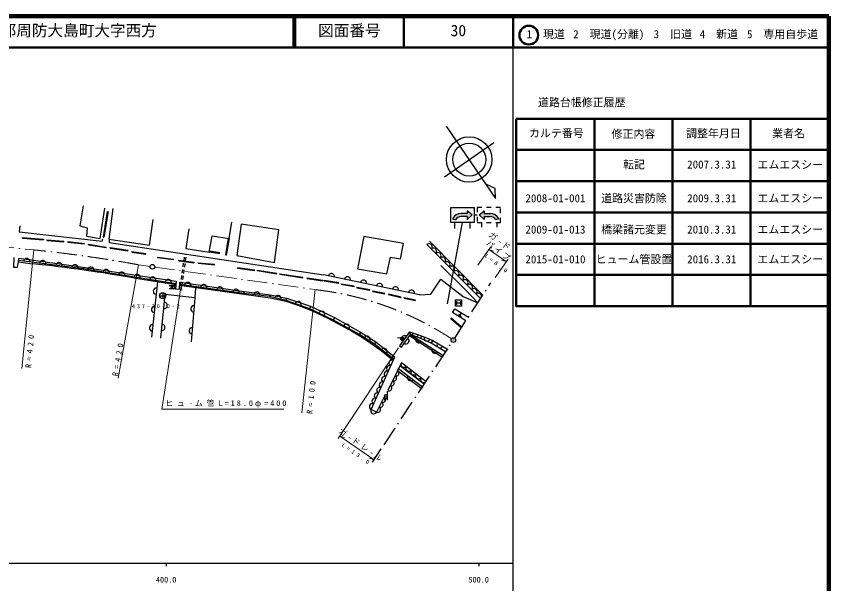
# Model space of a CAD drawing. Units: millimetres, scale not verified. Extents: x 40000 to 680000, y 20000 to 380000.
# Drawn here: x 420040 to 680000, y 198357 to 380000 of the extents above; entities that cross this region are included whole.
import ezdxf
from ezdxf.enums import TextEntityAlignment as Align

# ---------------------------------------------------------------- set-up
doc = ezdxf.new("R2010")
doc.units = ezdxf.units.MM
doc.header["$LTSCALE"] = 1000
for name, pattern in [('USER1', [2, 1.2, -0.8]), ('USER2', [3, 1.5, -1.5]), ('USER3', [10, 6.4, -1.6, 0.4, -1.6])]:
    doc.linetypes.add(name, pattern=pattern)
for name, color, linetype, lineweight in [('M-BGD', 7, 'Continuous', 25), ('M-BMK', 2, 'USER3', 13), ('M-BMK-OTRS', 5, 'Continuous', 25), ('M-BMK-SRVR', 3, 'Continuous', 25), ('M-OTRS', 6, 'Continuous', 25), ('M-STR-HTXT', 7, 'Continuous', 13), ('M-STR-STR3', 7, 'Continuous', 25), ('M-STR-STRC', 7, 'Continuous', 25), ('M-TTL', 2, 'Continuous', 140), ('M-TTL-BAND', 7, 'Continuous', 25), ('M-TTL-FRAM', 2, 'Continuous', 50), ('M-TTL-LINE', 7, 'Continuous', 50)]:
    doc.layers.add(name, color=color, linetype=linetype, lineweight=lineweight)
doc.layers.add('M-TTL-TXT', color=7, linetype='Continuous')
doc.styles.add('ＭＳ ゴシック', font='')
doc.styles.get('ＭＳ ゴシック').set_extended_font_data('MS Gothic')

# ---------------------------------------------------------------- blocks, each defined once
blk = doc.blocks.new('MARK14C10L10W1')
at = {"color": 3, "linetype": 'Continuous', "lineweight": 25}
for p, q in [((-0.05, 0), (0.05, 0)), ((0, 0.05), (0, -0.05))]:
    blk.add_line(p, q, dxfattribs=at)
blk.add_circle((0, 0), 0.05, dxfattribs=at)
blk = doc.blocks.new('MARK1089C15L15W1')
at = {"color": 7, "linetype": 'Continuous', "lineweight": 25}
for p, q in [((-0.03, 0.03), (-0.03, -0.03)), ((-0.03, 0), (0.03, 0)), ((0.03, 0.03), (0.03, -0.03))]:
    blk.add_line(p, q, dxfattribs=at)
blk.add_lwpolyline([(-0.05, -0.05), (-0.05, 0.05), (0.05, 0.05), (0.05, -0.05)], close=True, dxfattribs=at)
blk = doc.blocks.new('MARK1221C9L11W1')
at = {"color": 5, "linetype": 'Continuous', "lineweight": 25}
blk.add_arc((0, 0), 0.05, 270, 90, dxfattribs=at)
blk = doc.blocks.new('MARK28C15L16W1')
at = {"color": 7, "linetype": 'Continuous', "lineweight": 13}
blk.add_line((0, 0), (0.014, -0.05), dxfattribs=at)
blk = doc.blocks.new('MARK1221C15L14W1')
at = {"color": 7, "linetype": 'Continuous', "lineweight": 25}
blk.add_arc((0, 0), 0.05, 270, 90, dxfattribs=at)
blk = doc.blocks.new('MARK1553C15L14W1')
at = {"color": 7, "linetype": 'Continuous', "lineweight": 25}
blk.add_arc((0, 0), 0.05, 270, 90, dxfattribs=at)
blk = doc.blocks.new('MARK5C10L10W1')
at = {"color": 3, "linetype": 'Continuous', "lineweight": 25}
blk.add_circle((0, 0), 0.05, dxfattribs=at)

msp = doc.modelspace()

# ---------------------------------------------------------------- hatches: boundary and pattern name
at = {"layer": 'M-BGD'}
for points in [[(449119, 317527), (448793, 315476), (449090, 315428), (449416, 317480)], [(448468, 313424), (448142, 311372), (448438, 311324), (448764, 313376)], [(487825, 308959), (487389, 306290), (487685, 306241), (488121, 308911)], [(485208, 304262), (481829, 304793), (481782, 304497), (485161, 303965)]]:
    msp.add_hatch(color=256, dxfattribs=at).paths.add_polyline_path(points)
at = {"layer": 'M-STR-STRC'}
for points in [[(560619, 314840), (559670, 315156), (560245, 315989), (561284, 316681), (562398, 316893), (564342, 316893), (564342, 317720), (565913, 316438), (564342, 314991), (564342, 315893), (562398, 315893), (561459, 315668), (560887, 315223)], [(573447, 314840), (574396, 315156), (573821, 315989), (572782, 316681), (571667, 316893), (569724, 316893), (569724, 317720), (568153, 316438), (569724, 314991), (569724, 315893), (571667, 315893), (572607, 315668), (573179, 315223)]]:
    msp.add_hatch(color=256, dxfattribs=at).paths.add_polyline_path(points)

# ---------------------------------------------------------------- linework, layer by layer
at = {"layer": 'M-BGD'}
for p, q in [((557051, 328577), (572846, 339642)), ((449119, 317527), (447816, 309320)), ((449416, 317480), (448112, 309272)), ((421187, 312881), (421025, 311010)), ((447565, 308000), (447728, 308732)), ((447816, 309320), (448112, 309272)), ((449761, 308326), (449761, 307594)), ((487825, 308959), (486952, 303620)), ((488121, 308911), (487248, 303572)), ((552297, 307966), (569325, 290736)), ((485161, 303965), (481782, 304497)), ((485208, 304262), (481829, 304793)), ((486952, 303620), (487248, 303572)), ((563728, 292464), (555838, 300273)), ((469000, 293849), (471095, 293796)), ((469553, 293835), (469473, 292780)), ((470000, 293823), (469931, 292764)), ((470564, 293809), (470522, 292744)), ((471030, 292727), (468935, 292798)), ((563728, 292464), (567719, 288288)), ((559617, 285128), (560365, 286307)), ((560365, 286307), (564692, 283673)), ((563907, 282476), (559617, 285128)), ((562479, 283630), (561288, 284366)), ((561596, 284439), (562406, 283938)), ((562333, 284247), (561905, 284512)), ((562119, 284379), (562502, 284998)), ((543012, 276934), (542029, 277115)), ((543504, 277343), (543504, 276343)), ((540640, 269824), (541067, 270976)), ((543342, 269227), (541997, 266515)), ((550537, 262206), (542770, 268074)), ((549624, 260826), (541997, 266515)), ((545575, 263896), (545944, 263621)), ((545952, 263665), (545615, 263916)), ((545663, 263930), (545952, 263715)), ((545944, 263771), (545719, 263938)), ((545785, 263926), (545913, 263831)), ((538703, 259960), (538704, 257103)), ((537867, 258848), (537877, 257011)), ((538704, 258728), (537868, 258712)), ((538704, 258117), (537871, 258098)), ((538704, 257535), (537874, 257515)), ((534003, 237238), (536826, 241502))]:
    msp.add_line(p, q, dxfattribs=at)
at = {"layer": 'M-BGD', "linetype": 'USER1'}
for p, q in [((472581, 293809), (474027, 303907)), ((473076, 293738), (474521, 303832))]:
    msp.add_line(p, q, dxfattribs=at)
at = {"layer": 'M-BGD'}
for points in [[(557631, 344818), (573381, 321661), (573292, 324829), (570258, 326301)], [(441419, 319302), (440358, 312904), (442768, 312301), (442481, 309633), (446899, 308830), (448363, 318556)], [(450906, 318447), (449687, 308695), (462725, 306734), (463891, 314949)], [(475255, 311963), (474316, 305671), (481782, 304497), (482674, 309756), (488121, 308911), (488967, 314076)], [(419254, 302776), (419199, 299688), (420460, 299688), (420921, 302590)], [(471183, 295257), (471030, 292727), (472220, 292686), (472399, 294893)], [(477438, 293052), (477177, 289832), (467737, 290911)]]:
    msp.add_lwpolyline(points, dxfattribs=at)
for points in [[(492010, 313448), (490610, 303370), (502670, 301210), (504032, 311587)], [(531243, 309528), (529259, 299148), (538588, 297564), (539821, 302844), (542989, 302351), (543904, 307280)], [(542360, 267247), (550015, 261418), (549624, 260826), (541997, 266515)], [(545535, 263876), (545587, 263912), (545641, 263934), (545711, 263944), (545769, 263938), (545829, 263919), (545893, 263871), (545929, 263819), (545952, 263765), (545962, 263695), (545956, 263637), (545936, 263577)]]:
    msp.add_lwpolyline(points, close=True, dxfattribs=at)
for centre, radius in [((564948, 334154), 7250), ((564981, 334121), 5289), ((543504, 276843), 500)]:
    msp.add_circle(centre, radius, dxfattribs=at)
at = {"layer": 'M-BMK'}
for p, q in [((402993, 307558), (425654, 305212)), ((459161, 300448), (462842, 299929)), ((464327, 299720), (515684, 292487))]:
    msp.add_line(p, q, dxfattribs=at)
for centre, radius, start, end in [((383333, -112650), 420000, 79.5986, 84.21685), ((504515, 193112), 100000, 56.79573, 83.58706)]:
    msp.add_arc(centre, radius, start, end, dxfattribs=at)
at = {"layer": 'M-BMK-OTRS'}
for p, q in [((421025, 311010), (447565, 308000)), ((449761, 307594), (518297, 297182)), ((420727, 301367), (425199, 300748)), ((549067, 290837), (518297, 297182)), ((471070, 294039), (458309, 296080))]:
    msp.add_line(p, q, dxfattribs=at)
for points in [[(540640, 269824), (536816, 272868), (533443, 275279), (530530, 277285), (526805, 279520), (519834, 283236), (514634, 285721), (510542, 287292), (506422, 288694), (501314, 289764), (492869, 290888), (472236, 293859)], [(549067, 290837), (552728, 291081), (555900, 295799), (562996, 290349), (567719, 288288)]]:
    msp.add_lwpolyline(points, dxfattribs=at)
msp.add_arc((383162, -117143), 420000, 79.69307, 84.2558, dxfattribs=at)
at = {"layer": 'M-OTRS', "linetype": 'USER3'}
for p, q in [((560315, 276999), (571879, 294631)), ((537703, 242799), (559490, 275745))]:
    msp.add_line(p, q, dxfattribs=at)
at = {"layer": 'M-OTRS'}
for radius in [31.3, 25, 18.8, 12.5, 6.3]:
    msp.add_circle((559903, 276372), radius, dxfattribs=at)
at = {"layer": 'M-STR-HTXT'}
for p, q in [((425654, 305212), (421786, 267267)), ((567735, 300327), (571841, 306174)), ((571267, 305356), (576812, 301461)), ((577387, 302280), (573280, 296432)), ((459161, 300448), (452601, 264127)), ((511439, 253031), (515684, 292487)), ((542337, 273915), (523069, 244812)), ((523621, 245646), (534555, 238072))]:
    msp.add_line(p, q, dxfattribs=at)
msp.add_lwpolyline([(472816, 293775), (466615, 254235), (505690, 254235)], dxfattribs=at)
at = {"layer": 'M-STR-STR3'}
for p, q in [((422020, 308976), (422036, 309176)), ((422020, 308976), (428706, 308438)), ((422036, 309176), (428722, 308637)), ((428722, 308637), (428706, 308438)), ((429862, 308447), (429847, 308248)), ((429847, 308248), (435297, 307836)), ((429862, 308447), (435312, 308035)), ((435297, 307836), (435312, 308035)), ((436577, 307876), (436555, 307677)), ((436555, 307677), (441815, 307107)), ((436577, 307876), (441837, 307306)), ((441815, 307107), (441837, 307306)), ((443146, 306822), (443177, 307019)), ((443146, 306822), (448786, 305934)), ((443177, 307019), (448818, 306132)), ((568613, 289652), (551362, 306913)), ((448786, 305934), (448818, 306132)), ((450044, 305744), (450073, 305942)), ((450044, 305744), (455780, 304920)), ((450073, 305942), (455808, 305118)), ((455780, 304920), (455808, 305118)), ((457013, 304675), (456984, 304477)), ((456984, 304477), (461484, 303811)), ((457013, 304675), (461513, 304009)), ((441426, 299127), (420801, 301834)), ((420921, 302590), (441435, 299725)), ((461484, 303811), (461513, 304009)), ((465270, 302932), (465245, 302734)), ((465245, 302734), (470315, 302100)), ((465270, 302932), (470340, 302299)), ((470315, 302100), (470340, 302299)), ((472037, 301720), (472062, 301918)), ((472037, 301720), (476885, 301118)), ((472062, 301918), (476910, 301316)), ((471130, 294373), (441426, 299127)), ((441435, 299725), (471183, 295257)), ((476910, 301316), (476885, 301118)), ((478216, 300928), (478235, 301127)), ((478216, 300928), (483424, 300421)), ((478235, 301127), (483443, 300620)), ((483424, 300421), (483443, 300620)), ((490871, 299407), (490900, 299605)), ((490871, 299407), (496258, 298614)), ((490900, 299605), (496287, 298812)), ((496258, 298614), (496287, 298812)), ((497083, 298583), (497114, 298780)), ((497083, 298583), (503389, 297569)), ((497114, 298780), (503420, 297766)), ((503389, 297569), (503420, 297766)), ((504361, 297404), (504391, 297602)), ((504361, 297404), (511744, 296295)), ((504391, 297602), (511774, 296493)), ((511744, 296295), (511774, 296493)), ((465201, 294978), (463309, 277282)), ((492909, 291280), (472342, 294189)), ((472399, 294893), (492909, 291945)), ((513139, 296073), (513169, 296271)), ((513139, 296073), (518050, 295313)), ((513169, 296271), (518081, 295511)), ((518050, 295313), (518081, 295511)), ((518548, 295281), (518579, 295479)), ((518548, 295281), (523174, 294552)), ((518579, 295479), (523205, 294750)), ((523174, 294552), (523205, 294750)), ((524033, 294401), (523998, 294204)), ((523998, 294204), (528149, 293475)), ((524033, 294401), (528184, 293672)), ((492909, 291945), (501232, 290837)), ((501115, 290266), (492909, 291280)), ((528149, 293475), (528184, 293672)), ((529021, 293291), (528984, 293095)), ((528984, 293095), (533167, 292303)), ((529021, 293291), (533204, 292499)), ((533167, 292303), (533204, 292499)), ((534076, 291891), (534115, 292087)), ((534076, 291891), (537879, 291130)), ((534115, 292087), (537918, 291326)), ((537879, 291130), (537918, 291326)), ((466268, 276944), (467737, 290911)), ((477177, 289832), (476038, 275828)), ((506420, 289070), (501115, 290266)), ((501232, 290837), (506460, 289818)), ((514012, 286397), (506420, 289070)), ((506460, 289818), (514163, 287166)), ((539178, 290908), (539221, 291103)), ((539178, 290908), (543139, 290021)), ((539221, 291103), (543182, 290216)), ((543139, 290021), (543182, 290216)), ((544153, 289736), (544191, 289932)), ((544191, 289932), (547740, 289235)), ((521506, 282769), (514012, 286397)), ((514163, 287166), (521878, 283533)), ((521878, 283533), (530163, 278926)), ((559060, 283271), (559190, 283423)), ((559190, 283423), (562374, 280688)), ((529838, 278154), (521506, 282769)), ((530163, 278926), (535036, 275736)), ((545850, 278987), (542701, 274465)), ((543285, 274105), (546174, 278178)), ((545850, 278987), (549733, 277745)), ((546174, 278178), (556618, 271402)), ((534663, 275054), (529838, 278154)), ((535036, 275736), (541067, 270976)), ((556241, 270832), (545817, 277675)), ((552831, 275311), (549464, 276897)), ((549733, 277745), (553279, 276246)), ((553279, 276246), (557990, 273476)), ((540798, 270251), (534663, 275054)), ((542701, 274465), (543285, 274105)), ((557432, 272633), (552831, 275311)), ((533580, 254163), (540640, 269824)), ((543342, 269227), (551143, 263122)), ((541997, 266515), (538912, 260200)), ((542360, 267247), (550015, 261418)), ((537730, 258135), (535320, 253315)), ((535320, 253315), (533580, 254163))]:
    msp.add_line(p, q, dxfattribs=at)
for points in [[(441426, 299127), (420801, 301834), (420921, 302590), (441435, 299725)], [(471130, 294373), (441426, 299127), (441435, 299725), (471183, 295257)], [(492909, 291280), (472342, 294189), (472399, 294893), (492909, 291945)], [(501115, 290266), (492909, 291280), (492909, 291945), (501232, 290837)], [(506420, 289070), (501115, 290266), (501232, 290837), (506460, 289818)], [(514012, 286397), (506420, 289070), (506460, 289818), (514163, 287166)], [(521506, 282769), (514012, 286397), (514163, 287166), (521878, 283533)], [(529838, 278154), (521506, 282769), (521878, 283533), (530163, 278926)], [(534663, 275054), (529838, 278154), (530163, 278926), (535036, 275736)], [(546174, 278178), (556618, 271402), (556241, 270832), (545817, 277675)], [(545850, 278987), (549733, 277745), (549464, 276897), (546174, 278178)], [(540798, 270251), (534663, 275054), (535036, 275736), (541067, 270976)], [(549733, 277745), (553279, 276246), (552831, 275311), (549464, 276897)], [(553279, 276246), (557990, 273476), (557432, 272633), (552831, 275311)]]:
    msp.add_lwpolyline(points, close=True, dxfattribs=at)
for points in [[(544153, 289736), (547702, 289039), (547740, 289235)], [(559060, 283271), (562244, 280536), (562374, 280688)], [(549464, 276897), (546174, 278178), (545850, 278987)]]:
    msp.add_lwpolyline(points, dxfattribs=at)
at = {"layer": 'M-STR-STRC'}
for p, q in [((565913, 316438), (564342, 317720)), ((564342, 317720), (564342, 316893)), ((568153, 316438), (569724, 317720)), ((569724, 317720), (569724, 316893)), ((559670, 315156), (560618, 314840)), ((564342, 316893), (562398, 316893)), ((564342, 315893), (562398, 315893)), ((569724, 316893), (571667, 316893)), ((569724, 315893), (571667, 315893)), ((574396, 315156), (573447, 314840)), ((558041, 288002), (562859, 313999)), ((560290, 313999), (560290, 312014)), ((565127, 313999), (565127, 312014))]:
    msp.add_line(p, q, dxfattribs=at)
at = {"layer": 'M-STR-STRC', "linetype": 'USER2'}
for p, q in [((566533, 316417), (567533, 316417)), ((568939, 313999), (568939, 312014)), ((573776, 313999), (573776, 312014))]:
    msp.add_line(p, q, dxfattribs=at)
at = {"layer": 'M-STR-STRC'}
msp.add_lwpolyline([(566533, 313999), (559050, 313999), (559050, 318836), (566533, 318836)], close=True, dxfattribs=at)
at = {"layer": 'M-STR-STRC', "linetype": 'USER2'}
msp.add_lwpolyline([(567533, 313999), (575016, 313999), (575016, 318836), (567533, 318836)], close=True, dxfattribs=at)
at = {"layer": 'M-STR-STRC'}
for points in [[(564342, 315893), (564342, 314991), (565913, 316438)], [(569724, 315893), (569724, 314991), (568153, 316438)]]:
    msp.add_lwpolyline(points, dxfattribs=at)
for centre, radius, start, end in [((562391, 313893), 3000, 89.85165, 155.09073), ((562380, 313893), 2000, 89.46844, 151.73032), ((571675, 313893), 3000, 24.90927, 90.14835), ((571686, 313893), 2000, 28.26968, 90.53156)]:
    msp.add_arc(centre, radius, start, end, dxfattribs=at)
at = {"layer": 'M-TTL'}
for p, q in [((680000, 380000), (40000, 380000)), ((680000, 20000), (680000, 380000))]:
    msp.add_line(p, q, dxfattribs=at)
at = {"layer": 'M-TTL-BAND'}
for p, q in [((579000, 20000), (579000, 370000)), ((40000, 205000), (579000, 205000)), ((468000, 205000), (468000, 204000)), ((568000, 205000), (568000, 204000))]:
    msp.add_line(p, q, dxfattribs=at)
at = {"layer": 'M-TTL-FRAM'}
msp.add_line((580000, 347197), (680000, 347197), dxfattribs=at)
msp.add_lwpolyline([(580000, 347197), (580000, 287197), (680000, 287197)], dxfattribs=at)
at = {"layer": 'M-TTL-LINE'}
for p, q in [((508746, 380000), (508746, 370000)), ((509246, 380000), (509246, 370000)), ((543996, 380000), (543996, 370000)), ((579000, 380000), (579000, 370000)), ((40000, 370000), (680000, 370000)), ((605000, 347197), (605000, 287197)), ((630000, 347197), (630000, 287197)), ((655000, 347197), (655000, 287197)), ((580000, 337197), (680000, 337197)), ((580000, 327197), (680000, 327197)), ((580000, 317197), (680000, 317197)), ((580000, 307197), (680000, 307197)), ((580000, 297197), (680000, 297197))]:
    msp.add_line(p, q, dxfattribs=at)
msp.add_circle((584031, 373958), 3000, dxfattribs=at)

# ---------------------------------------------------------------- block references
at = {"layer": 'M-BMK-OTRS', "xscale": 20000, "yscale": 20000, "rotation": 78.34941}
for p in [(520861, 296653), (525990, 295596), (531118, 294538), (536247, 293481), (541375, 292424), (546503, 291366)]:
    msp.add_blockref('MARK1221C9L11W1', p, dxfattribs=at)
at = {"layer": 'M-BMK-SRVR'}
for name, p, xscale, yscale in [('MARK5C10L10W1', (463585, 299825), 15000, 15000), ('MARK14C10L10W1', (466912, 290531), 20000, 20000), ('MARK5C10L10W1', (559903, 276372), 15000, 15000)]:
    msp.add_blockref(name, p, dxfattribs=dict(at, xscale=xscale, yscale=yscale))
at = {"layer": 'M-STR-HTXT', "xscale": 30000, "yscale": 30000}
for p, rotation in [((571267, 305356), 54.92001), ((576812, 301461), 234.92001), ((472816, 293775), 351.08726), ((523621, 245646), 55.29237), ((534555, 238072), 235.29237)]:
    msp.add_blockref('MARK28C15L16W1', p, dxfattribs=dict(at, rotation=rotation))
at = {"layer": 'M-STR-STR3'}
for name, p, xscale, yscale, rotation in [('MARK1553C15L14W1', (552080, 306194), 20337, 20337, 44.98485), ('MARK1553C15L14W1', (553518, 304755), 20337, 20337, 44.98485), ('MARK1553C15L14W1', (554956, 303317), 20337, 20337, 44.98485), ('MARK1221C15L14W1', (423379, 301495), 20000, 20000, 82.52463), ('MARK1221C15L14W1', (428535, 300819), 20000, 20000, 82.52463), ('MARK1553C15L14W1', (556393, 301878), 20337, 20337, 44.98485), ('MARK1553C15L14W1', (557831, 300440), 20337, 20337, 44.98485), ('MARK1221C15L14W1', (433691, 300142), 20000, 20000, 82.52463), ('MARK1221C15L14W1', (438847, 299466), 20000, 20000, 82.52463), ('MARK1221C15L14W1', (443901, 298731), 20000, 20000, 80.90717), ('MARK1221C15L14W1', (448852, 297939), 20000, 20000, 80.90717), ('MARK1553C15L14W1', (559269, 299002), 20337, 20337, 44.98485), ('MARK1553C15L14W1', (560706, 297563), 20337, 20337, 44.98485), ('MARK1221C15L14W1', (453802, 297147), 20000, 20000, 80.90717), ('MARK1221C15L14W1', (458753, 296354), 20000, 20000, 80.90717), ('MARK1221C15L14W1', (463704, 295562), 20000, 20000, 80.90717), ('MARK1553C15L14W1', (562144, 296125), 20337, 20337, 44.98485), ('MARK1221C15L14W1', (468654, 294770), 20000, 20000, 80.90717), ('MARK1221C15L14W1', (474913, 293826), 20000, 20000, 81.94956), ('MARK1221C15L14W1', (480055, 293098), 20000, 20000, 81.94956), ('MARK1553C15L14W1', (563582, 294686), 20337, 20337, 44.98485), ('MARK1553C15L14W1', (565019, 293248), 20337, 20337, 44.98485), ('MARK1221C15L14W1', (464886, 292028), 20000, 20000, 173.89513), ('MARK1221C15L14W1', (485197, 292371), 20000, 20000, 81.94956), ('MARK1221C15L14W1', (490339, 291644), 20000, 20000, 81.94956), ('MARK1221C15L14W1', (497012, 290773), 20000, 20000, 82.95297), ('MARK1553C15L14W1', (566457, 291809), 20337, 20337, 44.98485), ('MARK1553C15L14W1', (567895, 290371), 20337, 20337, 44.98485), ('MARK1221C15L14W1', (503767, 289668), 20000, 20000, 77.29298), ('MARK1221C15L14W1', (510216, 287733), 20000, 20000, 70.60681), ('MARK1221C15L14W1', (464255, 286130), 20000, 20000, 173.89513), ('MARK1221C15L14W1', (467370, 287419), 20000, 20000, 353.99864), ('MARK1221C15L14W1', (476892, 286331), 20000, 20000, 175.35069), ('MARK1221C15L14W1', (517759, 284583), 20000, 20000, 64.16484), ('MARK1221C15L14W1', (463624, 280232), 20000, 20000, 173.89513), ('MARK1221C15L14W1', (466636, 280436), 20000, 20000, 353.99864), ('MARK1221C15L14W1', (525672, 280461), 20000, 20000, 61.01861), ('MARK1221C15L14W1', (476322, 279329), 20000, 20000, 175.35069), ('MARK1221C15L14W1', (547792, 278366), 20000, 20000, 252.26588), ('MARK1221C15L14W1', (532251, 276604), 20000, 20000, 57.28485), ('MARK1221C15L14W1', (544275, 276726), 20000, 20000, 145.14024), ('MARK1221C15L14W1', (544730, 276142), 20000, 20000, 324.65188), ('MARK1221C15L14W1', (548785, 276484), 20000, 20000, 237.02082), ('MARK1221C15L14W1', (551506, 276996), 20000, 20000, 247.08729), ('MARK1221C15L14W1', (537731, 272653), 20000, 20000, 51.94236), ('MARK1221C15L14W1', (554007, 273096), 20000, 20000, 237.02082), ('MARK1221C15L14W1', (555634, 274861), 20000, 20000, 239.54441), ('MARK1553C15L14W1', (539463, 267214), 19087, 19087, 155.73412), ('MARK1553C15L14W1', (540248, 268954), 19088, 19088, 155.73412), ('MARK1553C15L14W1', (544122, 268616), 19811, 19811, 231.95297), ('MARK1553C15L14W1', (545682, 267396), 19811, 19811, 231.95297), ('MARK1553C15L14W1', (538679, 265474), 19088, 19088, 155.73412), ('MARK1553C15L14W1', (541611, 265725), 17571, 17571, 333.96136), ('MARK1553C15L14W1', (547242, 266175), 19811, 19811, 231.95297), ('MARK1553C15L14W1', (548802, 264954), 19811, 19811, 231.95297), ('MARK1553C15L14W1', (537110, 261994), 19087, 19087, 155.73412), ('MARK1553C15L14W1', (537894, 263734), 19087, 19087, 155.73412), ('MARK1553C15L14W1', (540068, 262568), 17571, 17571, 333.96136), ('MARK1553C15L14W1', (540840, 264147), 17570, 17570, 333.96136), ('MARK1221C15L14W1', (546188, 264332), 20000, 20000, 232.71189), ('MARK1553C15L14W1', (550363, 263733), 19811, 19811, 231.95297), ('MARK1553C15L14W1', (536325, 260254), 19088, 19088, 155.73412), ('MARK1553C15L14W1', (539297, 260989), 17571, 17571, 333.96136), ('MARK1553C15L14W1', (534756, 256773), 19088, 19088, 155.73412), ('MARK1553C15L14W1', (535541, 258513), 19087, 19087, 155.73412), ('MARK1553C15L14W1', (537328, 257332), 17961, 17961, 333.43495), ('MARK1553C15L14W1', (533972, 255033), 19087, 19087, 155.73412), ('MARK1553C15L14W1', (535722, 254119), 17961, 17961, 333.43495), ('MARK1553C15L14W1', (536525, 255725), 17962, 17962, 333.43495), ('MARK1553C15L14W1', (534450, 253739), 19359, 19359, 244.02561)]:
    msp.add_blockref(name, p, dxfattribs=dict(at, xscale=xscale, yscale=yscale, rotation=rotation))
at = {"layer": 'M-STR-STRC', "xscale": 20000, "yscale": 20000}
msp.add_blockref('MARK1089C15L15W1', (561545, 288258), dxfattribs=at)

# ---------------------------------------------------------------- texts
at = {"layer": 'M-BMK-SRVR', "insert": (457012, 286531), "char_height": 1320, "attachment_point": 7, "style": 'ＭＳ ゴシック'}
msp.add_mtext('\\T1.54;437-30-0-2', dxfattribs=at)
at = {"layer": 'M-STR-HTXT', "attachment_point": 7, "style": 'ＭＳ ゴシック'}
for s, insert, char_height, rotation in [('\\T1.34;ガ-ド', (570957, 309513), 1833, 324), ('\\T1.24;パイプ', (570119, 306922), 1833, 322.9), ('\\T1.83;L=8.0', (569768, 303025), 1320, 322.7), ('\\T1.78;R=420', (424759, 267350), 1833, 84.2), ('\\T1.78;R=420', (452529, 264674), 1833, 80), ('\\T1.78;R=100', (514746, 252632), 1833, 83.9), ('\\T1.33;ガ-ドレ-ル', (522889, 246733), 1833, 325.2), ('\\T1.8;L=13.0', (524019, 242439), 1320, 325.3)]:
    msp.add_mtext(s, dxfattribs=dict(at, insert=insert, char_height=char_height, rotation=rotation))
at = {"layer": 'M-STR-HTXT', "insert": (467648, 254735), "char_height": 1833, "attachment_point": 7, "style": 'ＭＳ ゴシック'}
msp.add_mtext('\\T1.48;ヒュ-ム管L=18.0φ=400', dxfattribs=at)
at = {"layer": 'M-TTL-BAND', "style": 'ＭＳ ゴシック'}
for s, p in [('400.0', (464719, 198195)), ('500.0', (564719, 198195))]:
    msp.add_text(s, height=1833, dxfattribs=at).set_placement(p, align=Align.BOTTOM_LEFT)
at = {"layer": 'M-TTL-TXT', "style": 'ＭＳ ゴシック'}
for s, height, p in [('大島郡周防大島町大字西方', 3666, (405024, 372500)), ('図面番号', 3666, (516621, 372500)), ('30', 3666, (558996, 372500)), ('1\u3000現道', 2566, (583323, 372208)), ('2\u3000現道(分離)', 2566, (598244, 372208)), ('3\u3000旧道', 2566, (623996, 372208)), ('4\u3000新道', 2566, (638699, 372208)), ('5\u3000専用自歩道', 2566, (653853, 372208)), ('道路台帳修正履歴', 2566, (586968, 350363)), ('カルテ番号', 2566, (584089, 340527)), ('修正内容', 2566, (610509, 340273)), ('調整年月日', 2566, (634339, 340447)), ('業者名', 2566, (661884, 340447)), ('転記', 2566, (614175, 330495)), ('2007.3.31', 2566, (634712, 330495)), ('エムエスシー', 2566, (657175, 330439)), ('2008-01-001', 2566, (582962, 319688)), ('道路災害防除', 2566, (607175, 319688)), ('2009.3.31', 2566, (634712, 319688)), ('エムエスシー', 2566, (657175, 319688)), ('2009-01-013', 2566, (582962, 309688)), ('橋梁諸元変更', 2566, (607175, 309688)), ('2010.3.31', 2566, (634712, 309688)), ('エムエスシー', 2566, (657175, 309688)), ('2015-01-010', 2566, (582962, 300160)), ('ヒューム管設置', 2566, (605425, 300160)), ('2016.3.31', 2566, (634712, 300160)), ('エムエスシー', 2566, (657175, 300160))]:
    msp.add_text(s, height=height, dxfattribs=at).set_placement(p, align=Align.BOTTOM_LEFT)

doc.saveas('drawing.dxf')
